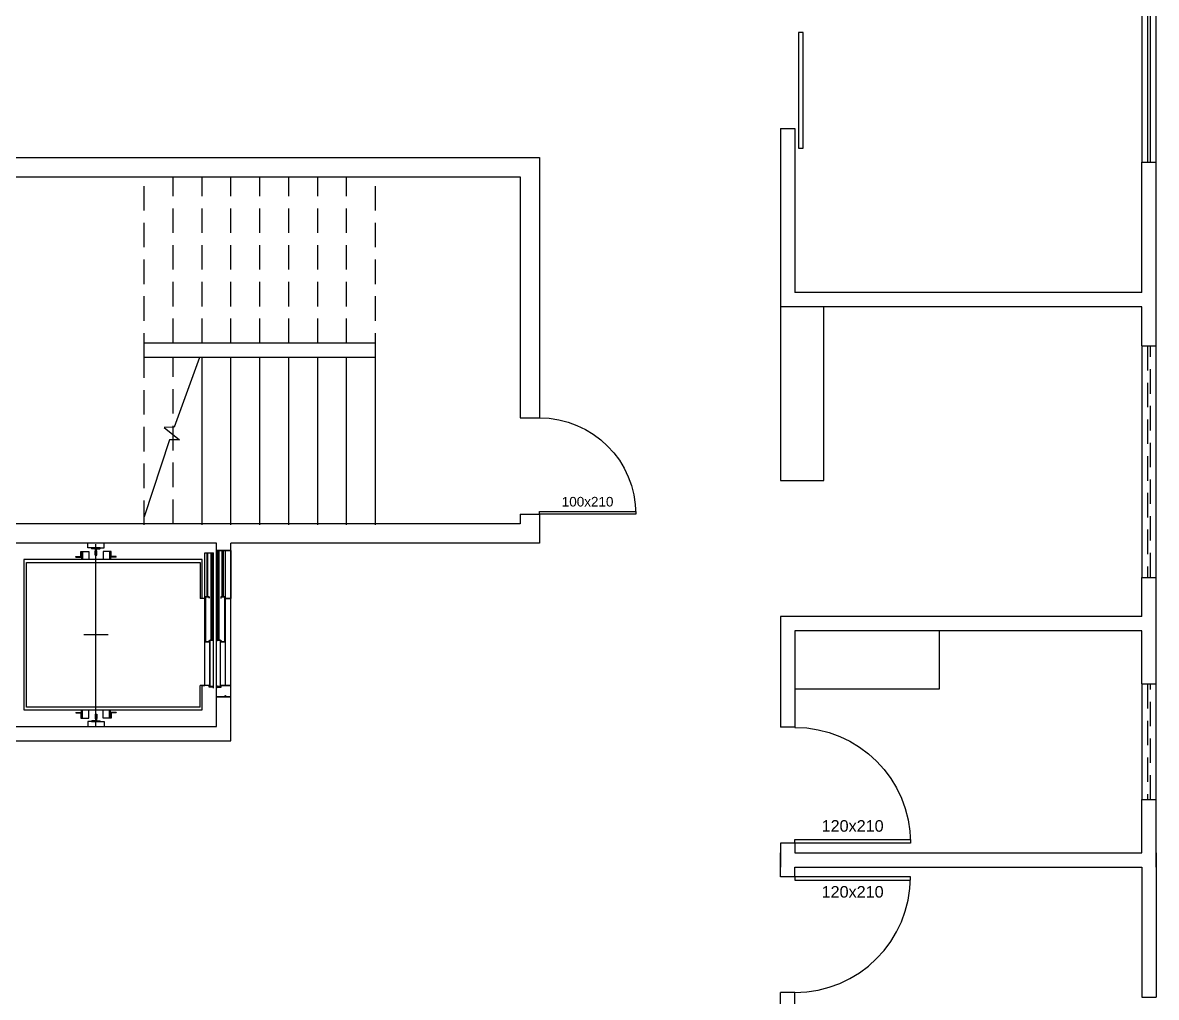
# Model space of a CAD drawing. Header units: centimetres. Extents: x 0 to 779865, y -139216 to 99734.
# Drawn here: x 690222 to 691398, y 11102 to 12113 of the extents above; entities that cross this region are included whole.
import ezdxf
from ezdxf.enums import TextEntityAlignment as Align

# ---------------------------------------------------------------- set-up
doc = ezdxf.new("R2010")
doc.units = ezdxf.units.CM
doc.header["$LTSCALE"] = 4
for name, pattern in [('DASHED2', [9.525, 6.35, -3.175]), ('HIDDEN', [9.525, 6.35, -3.175]), ('LTYPE_4', [112.5, 56.25, -56.25]), ('LTYPE_6', [168.75, 112.5, -28.125, 0, -28.125])]:
    doc.linetypes.add(name, pattern=pattern)
for name, color, linetype in [('0.1', 1, 'Continuous'), ('0.2', 2, 'Continuous'), ('0.6', 6, 'Continuous'), ('02-CONT', 2, 'Continuous'), ('03-CONT', 3, 'Continuous'), ('08', 8, 'Continuous')]:
    doc.layers.add(name, color=color, linetype=linetype)
doc.styles.add('2mm 1-50', font='arial.ttf', dxfattribs={"height": 0.1})

# ---------------------------------------------------------------- blocks, each defined once
blk = doc.blocks.new('1_00e')
blk.add_lwpolyline([(-28.41, -52.25), (-25.41, -52.25), (-25.41, 47.75), (-28.41, 47.75)], close=True)
at = {"color": 1}
blk.add_arc((-28.41, -52.25), 100, 0, 90, dxfattribs=at)

msp = doc.modelspace()

# ---------------------------------------------------------------- linework, layer by layer
at = {"layer": '0.1', "linetype": 'HIDDEN'}
for p, q in [((690347.69, 11765.513), (690347.69, 11951.98)), ((690377.69, 11780.513), (690377.69, 11951.98)), ((690407.69, 11780.513), (690407.69, 11951.98)), ((690437.69, 11780.513), (690437.69, 11951.98)), ((690467.69, 11780.513), (690467.69, 11951.98)), ((690497.69, 11780.513), (690497.69, 11951.98)), ((690527.69, 11780.513), (690527.69, 11951.98)), ((690557.69, 11780.513), (690557.69, 11951.98)), ((690587.69, 11765.513), (690587.69, 11951.98)), ((690347.69, 11591.98), (690347.69, 11765.513)), ((690377.69, 11593.013), (690377.69, 11765.513))]:
    msp.add_line(p, q, dxfattribs=at)
at = {"layer": '0.1'}
for p, q in [((690587.69, 11780.513), (690347.69, 11780.513)), ((690587.69, 11765.513), (690347.69, 11765.513)), ((690437.69, 11413.513), (690437.69, 11565.513))]:
    msp.add_line(p, q, dxfattribs=at)
at = {"layer": '0.1', "linetype": 'DASHED2'}
for p, q in [((691388.69, 11777.513), (691388.69, 11537.513)), ((691391.69, 11537.513), (691391.69, 11777.513)), ((691388.69, 11427.013), (691388.69, 11307.013)), ((691391.69, 11307.013), (691391.69, 11427.013))]:
    msp.add_line(p, q, dxfattribs=at)
at = {"layer": '0.2'}
for p, q in [((691382.69, 12148.013), (691382.69, 11968.013)), ((691388.69, 12148.013), (691388.69, 11968.013)), ((691391.69, 11968.013), (691391.69, 12148.013)), ((691397.69, 11968.013), (691397.69, 12148.013)), ((691007.69, 11818.013), (691007.69, 11638.013)), ((691052.69, 11638.013), (691052.69, 11818.013)), ((690407.69, 11591.98), (690407.69, 11765.513)), ((690437.69, 11591.98), (690437.69, 11765.513)), ((690467.69, 11591.98), (690467.69, 11765.513)), ((690497.69, 11591.98), (690497.69, 11765.513)), ((690527.69, 11591.98), (690527.69, 11765.513)), ((690557.69, 11591.98), (690557.69, 11765.513)), ((690587.69, 11591.98), (690587.69, 11765.513)), ((691007.69, 11638.013), (691052.69, 11638.013))]:
    msp.add_line(p, q, dxfattribs=at)
for points in [[(691026.377, 11982.58), (691031.377, 11982.58), (691031.377, 12102.58), (691026.377, 12102.58)], [(691172.69, 11422.013), (691172.69, 11482.013), (691022.69, 11482.013), (691022.69, 11422.013)]]:
    msp.add_lwpolyline(points, close=True, dxfattribs=at)
at = {"layer": '0.6'}
for p, q in [((691007.69, 12003.013), (691022.69, 12003.013)), ((691382.69, 11968.013), (691397.69, 11968.013)), ((691022.69, 11818.013), (691007.69, 11818.013)), ((691382.69, 11777.513), (691397.69, 11777.513)), ((691382.69, 11777.513), (691382.69, 11537.513)), ((691397.69, 11537.513), (691397.69, 11777.513)), ((690737.69, 11703.013), (690757.69, 11703.013)), ((690737.69, 11603.013), (690757.69, 11603.013)), ((690422.69, 11565.513), (690437.69, 11565.513)), ((690437.69, 11565.513), (690422.69, 11565.513)), ((691382.69, 11537.513), (691397.69, 11537.513)), ((691022.69, 11497.013), (691007.69, 11497.013)), ((691382.69, 11427.013), (691397.69, 11427.013)), ((691382.69, 11427.013), (691382.69, 11307.013)), ((691397.69, 11307.013), (691397.69, 11427.013)), ((690422.69, 11413.513), (690437.69, 11413.513)), ((690422.69, 11413.513), (690437.69, 11413.513)), ((691022.69, 11382.013), (691007.69, 11382.013)), ((691382.69, 11307.013), (691397.69, 11307.013)), ((691022.69, 11262.013), (691007.69, 11262.013)), ((691022.69, 11227.013), (691007.69, 11227.013)), ((691022.69, 11107.013), (691007.69, 11107.013)), ((691382.69, 11102.013), (691397.69, 11102.013))]:
    msp.add_line(p, q, dxfattribs=at)
for points in [[(691007.69, 12003.013), (691007.69, 11833.013)], [(691022.69, 12003.013), (691022.69, 11833.013)], [(690177.69, 11973.013), (690757.69, 11973.013), (690757.69, 11703.013)], [(691382.69, 11833.013), (691382.69, 11968.013)], [(691397.69, 11818.013), (691397.69, 11968.013)], [(690737.69, 11603.013), (690737.69, 11593.013), (690197.69, 11593.013), (690197.69, 11953.013), (690737.69, 11953.013), (690737.69, 11703.013)], [(691007.69, 11833.013), (691007.69, 11818.013)], [(691382.69, 11833.013), (691022.69, 11833.013)], [(691397.69, 11777.513), (691397.69, 11833.013)], [(691382.69, 11777.513), (691382.69, 11818.013), (691022.69, 11818.013), (691022.69, 11818.013)], [(690757.69, 11603.013), (690757.69, 11573.013), (690437.69, 11573.013)], [(690192.69, 11573.013), (690192.69, 11383.013), (690422.69, 11383.013), (690422.69, 11413.513)], [(690422.69, 11573.013), (690192.69, 11573.013)], [(690422.69, 11565.513), (690422.69, 11573.013)], [(690437.69, 11565.513), (690437.69, 11573.013)], [(691382.69, 11497.013), (691382.69, 11537.513)], [(691397.69, 11482.013), (691397.69, 11537.513)], [(691007.69, 11497.013), (691007.69, 11382.013)], [(691007.69, 11497.013), (691007.69, 11482.013)], [(691382.69, 11497.013), (691022.69, 11497.013)], [(691397.69, 11427.013), (691397.69, 11497.013)], [(691382.69, 11427.013), (691382.69, 11482.013), (691022.69, 11482.013), (691022.69, 11382.013)], [(690192.69, 11368.013), (690437.69, 11368.013), (690437.69, 11413.513)], [(691382.69, 11252.013), (691382.69, 11307.013)], [(691397.69, 11237.013), (691397.69, 11307.013)], [(691007.69, 11262.013), (691007.69, 11237.013)], [(691022.69, 11262.013), (691022.69, 11252.013)], [(691007.69, 11227.013), (691007.69, 11252.013)], [(691022.69, 11252.013), (691382.69, 11252.013)], [(691397.69, 11252.013), (691397.69, 11102.013)], [(691022.69, 11227.013), (691022.69, 11237.013), (691382.69, 11237.013), (691382.69, 11102.013)], [(691007.69, 10797.013), (691007.69, 11107.013)], [(691022.69, 10797.013), (691022.69, 11107.013)]]:
    msp.add_lwpolyline(points, dxfattribs=at)
at = {"layer": '03-CONT', "linetype": 'Continuous'}
msp.add_lwpolyline([(690405.15, 11765.513), (690378.654, 11693.243), (690368.463, 11693.097), (690384.263, 11680.22), (690374.073, 11680.074), (690347.69, 11600.314)], dxfattribs=at)
at = {"layer": '08', "color": 253}
for p, q in [((690289.19, 11568.013), (690289.19, 11573.013)), ((690306.19, 11568.013), (690306.19, 11573.013)), ((690282.09, 11564.513), (690290.19, 11564.513)), ((690282.09, 11559.113), (690282.09, 11564.513)), ((690282.69, 11558.513), (690282.69, 11564.513)), ((690293.19, 11568.013), (690289.19, 11568.013)), ((690290.19, 11564.513), (690290.19, 11558.513)), ((690293.19, 11568.013), (690293.19, 11567.563)), ((690297.69, 11568.013), (690293.19, 11568.013)), ((690293.539, 11567.195), (690293.19, 11567.563)), ((690296.89, 11567.03), (690293.539, 11567.195)), ((690296.89, 11567.03), (690297.24, 11566.663)), ((690297.24, 11565.063), (690296.89, 11564.713)), ((690296.89, 11560.513), (690296.89, 11564.713)), ((690297.24, 11565.063), (690297.24, 11566.663)), ((690302.19, 11568.013), (690297.69, 11568.013)), ((690298.14, 11566.663), (690298.489, 11567.03)), ((690298.14, 11565.063), (690298.14, 11566.663)), ((690298.14, 11565.063), (690298.49, 11564.713)), ((690298.489, 11567.03), (690301.84, 11567.195)), ((690298.49, 11560.513), (690298.49, 11564.713)), ((690301.84, 11567.195), (690302.19, 11567.563)), ((690302.19, 11568.013), (690302.19, 11567.563)), ((690302.19, 11568.013), (690306.19, 11568.013)), ((690305.19, 11564.513), (690305.19, 11558.513)), ((690313.29, 11564.513), (690305.19, 11564.513)), ((690312.69, 11558.513), (690312.69, 11564.513)), ((690313.29, 11559.113), (690313.29, 11564.513)), ((690410.69, 11563.013), (690419.69, 11563.013)), ((690410.69, 11425.513), (690410.69, 11563.013)), ((690412.69, 11563.013), (690412.69, 11517.513)), ((690413.69, 11517.513), (690413.69, 11563.013)), ((690417.19, 11472.513), (690417.19, 11563.013)), ((690418.19, 11563.013), (690418.19, 11472.513)), ((690419.69, 11422.513), (690419.69, 11563.013)), ((690422.69, 11565.513), (690431.69, 11565.513)), ((690422.69, 11422.513), (690422.69, 11565.513)), ((690422.69, 11565.513), (690437.69, 11565.513)), ((690424.19, 11472.513), (690424.19, 11565.513)), ((690425.19, 11565.513), (690425.19, 11472.513)), ((690437.69, 11565.513), (690426.69, 11565.513)), ((690428.69, 11517.513), (690428.69, 11565.513)), ((690429.69, 11565.513), (690429.69, 11517.513)), ((690431.69, 11565.513), (690431.69, 11425.513)), ((690431.69, 11564.013), (690431.89, 11564.013)), ((690431.89, 11565.313), (690437.49, 11565.313)), ((690431.89, 11564.013), (690431.89, 11565.313)), ((690437.49, 11565.313), (690437.49, 11515.713)), ((690437.69, 11515.513), (690437.69, 11565.513)), ((690222.69, 11556.013), (690222.69, 11400.013)), ((690407.69, 11556.013), (690222.69, 11556.013)), ((690225.69, 11553.013), (690405.69, 11553.013)), ((690225.69, 11403.013), (690225.69, 11553.013)), ((690276.69, 11559.113), (690282.09, 11559.113)), ((690276.69, 11558.513), (690276.69, 11559.113)), ((690276.69, 11558.513), (690282.69, 11558.513)), ((690282.69, 11558.513), (690282.69, 11556.013)), ((690290.19, 11558.513), (690290.19, 11556.013)), ((690297.69, 11560.513), (690296.89, 11560.513)), ((690297.69, 11560.513), (690298.49, 11560.513)), ((690305.19, 11558.513), (690305.19, 11556.013)), ((690318.69, 11558.513), (690312.69, 11558.513)), ((690312.69, 11558.513), (690312.69, 11556.013)), ((690318.69, 11559.113), (690313.29, 11559.113)), ((690318.69, 11558.513), (690318.69, 11559.113)), ((690405.69, 11553.013), (690405.69, 11515.513)), ((690407.69, 11515.713), (690407.69, 11556.013)), ((690225.69, 11523.947), (690225.69, 11523.947)), ((690410.69, 11515.513), (690405.69, 11515.513)), ((690410.49, 11515.713), (690407.69, 11515.713)), ((690410.49, 11517.013), (690410.49, 11515.713)), ((690410.69, 11517.013), (690410.49, 11517.013)), ((690411.19, 11517.513), (690415.19, 11517.513)), ((690411.19, 11470.513), (690411.19, 11517.513)), ((690411.39, 11517.313), (690411.39, 11470.713)), ((690414.99, 11517.313), (690411.39, 11517.313)), ((690414.99, 11516.013), (690414.99, 11517.313)), ((690415.19, 11516.013), (690414.99, 11516.013)), ((690415.19, 11517.513), (690415.19, 11516.013)), ((690427.19, 11517.513), (690427.19, 11516.013)), ((690431.19, 11517.513), (690427.19, 11517.513)), ((690427.19, 11516.013), (690427.39, 11516.013)), ((690427.39, 11517.313), (690430.99, 11517.313)), ((690427.39, 11516.013), (690427.39, 11517.313)), ((690430.99, 11517.313), (690430.99, 11470.713)), ((690431.19, 11470.513), (690431.19, 11517.513)), ((690431.89, 11517.013), (690431.69, 11517.013)), ((690431.69, 11515.513), (690437.69, 11515.513)), ((690431.89, 11515.713), (690431.89, 11517.013)), ((690437.49, 11515.713), (690431.89, 11515.713)), ((690411.19, 11470.513), (690415.19, 11470.513)), ((690414.99, 11470.713), (690411.39, 11470.713)), ((690414.99, 11472.013), (690414.99, 11470.713)), ((690415.19, 11472.013), (690414.99, 11472.013)), ((690415.19, 11470.513), (690415.19, 11472.013)), ((690415.69, 11472.513), (690419.69, 11472.513)), ((690415.69, 11424.313), (690415.69, 11472.513)), ((690415.89, 11472.313), (690415.89, 11424.513)), ((690419.49, 11472.313), (690415.89, 11472.313)), ((690419.49, 11471.013), (690419.49, 11472.313)), ((690419.69, 11471.013), (690419.49, 11471.013)), ((690426.69, 11472.513), (690422.69, 11472.513)), ((690422.69, 11471.013), (690422.89, 11471.013)), ((690422.89, 11472.313), (690426.49, 11472.313)), ((690422.89, 11471.013), (690422.89, 11472.313)), ((690426.49, 11472.313), (690426.49, 11424.513)), ((690426.69, 11424.313), (690426.69, 11472.513)), ((690427.19, 11472.013), (690427.39, 11472.013)), ((690427.19, 11470.513), (690427.19, 11472.013)), ((690431.19, 11470.513), (690427.19, 11470.513)), ((690427.39, 11472.013), (690427.39, 11470.713)), ((690427.39, 11470.713), (690430.99, 11470.713)), ((690405.69, 11403.013), (690405.69, 11425.513)), ((690410.69, 11425.513), (690405.69, 11425.513)), ((690407.69, 11425.313), (690410.69, 11425.313)), ((690407.69, 11400.013), (690407.69, 11425.313)), ((690415.19, 11425.513), (690410.69, 11425.513)), ((690414.99, 11425.313), (690410.69, 11425.313)), ((690414.99, 11423.813), (690414.99, 11425.313)), ((690419.49, 11423.813), (690414.99, 11423.813)), ((690415.19, 11425.513), (690415.19, 11424.013)), ((690415.19, 11424.013), (690419.69, 11424.013)), ((690419.69, 11424.313), (690415.69, 11424.313)), ((690415.89, 11424.513), (690419.49, 11424.513)), ((690419.49, 11425.813), (690419.69, 11425.813)), ((690419.49, 11424.513), (690419.49, 11425.813)), ((690419.49, 11422.513), (690419.49, 11423.813)), ((690419.69, 11422.513), (690419.49, 11422.513)), ((690422.89, 11425.813), (690422.69, 11425.813)), ((690422.69, 11424.313), (690426.69, 11424.313)), ((690427.19, 11424.013), (690422.69, 11424.013)), ((690422.69, 11413.513), (690422.69, 11422.513)), ((690422.69, 11422.513), (690422.89, 11422.513)), ((690422.89, 11424.513), (690422.89, 11425.813)), ((690426.49, 11424.513), (690422.89, 11424.513)), ((690422.89, 11423.813), (690427.39, 11423.813)), ((690422.89, 11422.513), (690422.89, 11423.813)), ((690437.69, 11425.513), (690427.19, 11425.513)), ((690427.19, 11425.513), (690427.19, 11424.013)), ((690427.39, 11425.313), (690437.49, 11425.313)), ((690427.39, 11423.813), (690427.39, 11425.313)), ((690431.69, 11413.513), (690422.69, 11413.513)), ((690437.69, 11413.513), (690422.69, 11413.513)), ((690437.69, 11413.513), (690426.69, 11413.513)), ((690431.69, 11415.013), (690431.89, 11415.013)), ((690431.69, 11413.513), (690431.69, 11415.013)), ((690431.89, 11415.013), (690431.89, 11413.713)), ((690431.89, 11413.713), (690437.49, 11413.713)), ((690222.69, 11400.013), (690407.69, 11400.013)), ((690405.69, 11403.013), (690225.69, 11403.013)), ((690276.69, 11397.513), (690276.69, 11396.913)), ((690276.69, 11397.513), (690282.69, 11397.513)), ((690276.69, 11396.913), (690282.09, 11396.913)), ((690282.09, 11396.913), (690282.09, 11391.513)), ((690282.69, 11397.513), (690282.69, 11400.013)), ((690282.69, 11397.513), (690282.69, 11391.513)), ((690290.19, 11397.513), (690290.19, 11400.013)), ((690290.19, 11391.513), (690290.19, 11397.513)), ((690305.19, 11397.513), (690305.19, 11400.013)), ((690305.19, 11391.513), (690305.19, 11397.513)), ((690312.69, 11397.513), (690312.69, 11400.013)), ((690312.69, 11397.513), (690312.69, 11391.513)), ((690318.69, 11397.513), (690312.69, 11397.513)), ((690313.29, 11396.913), (690313.29, 11391.513)), ((690318.69, 11396.913), (690313.29, 11396.913)), ((690318.69, 11397.513), (690318.69, 11396.913)), ((690282.09, 11391.513), (690290.19, 11391.513)), ((690289.19, 11388.013), (690289.19, 11383.013)), ((690293.19, 11388.013), (690289.19, 11388.013)), ((690293.539, 11388.83), (690293.19, 11388.463)), ((690293.19, 11388.013), (690293.19, 11388.463)), ((690293.19, 11388.013), (690297.69, 11388.013)), ((690296.89, 11388.995), (690293.539, 11388.83)), ((690296.89, 11395.513), (690296.89, 11391.313)), ((690297.69, 11395.513), (690296.89, 11395.513)), ((690297.24, 11390.963), (690296.89, 11391.313)), ((690297.24, 11389.363), (690296.89, 11388.995)), ((690297.24, 11390.963), (690297.24, 11389.363)), ((690297.69, 11395.513), (690298.49, 11395.513)), ((690297.69, 11388.013), (690302.19, 11388.013)), ((690298.14, 11390.963), (690298.49, 11391.313)), ((690298.14, 11390.963), (690298.14, 11389.363)), ((690298.489, 11388.995), (690298.14, 11389.363)), ((690298.489, 11388.995), (690301.84, 11388.83)), ((690298.49, 11395.513), (690298.49, 11391.313)), ((690301.84, 11388.83), (690302.19, 11388.463)), ((690302.19, 11388.013), (690302.19, 11388.463)), ((690302.19, 11388.013), (690306.19, 11388.013)), ((690313.29, 11391.513), (690305.19, 11391.513)), ((690306.19, 11388.013), (690306.19, 11383.013))]:
    msp.add_line(p, q, dxfattribs=at)
at = {"layer": '08', "color": 253, "linetype": 'LTYPE_4'}
for p, q in [((690283.54, 11564.513), (690283.54, 11558.513)), ((690311.84, 11564.513), (690311.84, 11558.513)), ((690283.54, 11558.513), (690283.54, 11556.013)), ((690311.84, 11558.513), (690311.84, 11556.013)), ((690283.54, 11397.513), (690283.54, 11400.013)), ((690283.54, 11391.513), (690283.54, 11397.513)), ((690311.84, 11397.513), (690311.84, 11400.013)), ((690311.84, 11391.513), (690311.84, 11397.513))]:
    msp.add_line(p, q, dxfattribs=at)
at = {"layer": '08', "color": 253, "linetype": 'LTYPE_6'}
for p, q in [((690297.69, 11383.013), (690297.69, 11572.042)), ((690310.481, 11478.013), (690285.251, 11478.013))]:
    msp.add_line(p, q, dxfattribs=at)

# ---------------------------------------------------------------- block references
at = {"layer": '02-CONT', "xscale": -1, "rotation": 270}
msp.add_blockref('1_00e', (690809.942, 11631.418), dxfattribs=at)
at = {"layer": '02-CONT', "yscale": 1.2, "zscale": 1.2, "rotation": 270}
for p, xscale in [((691085.393, 11296.099), -1.2), ((691085.393, 11192.926), 1.2)]:
    msp.add_blockref('1_00e', p, dxfattribs=dict(at, xscale=xscale))

# ---------------------------------------------------------------- texts
at = {"layer": '02-CONT', "style": '2mm 1-50'}
for s, height, p in [('100x210', 10, (690807.69, 11616.013)), ('120x210', 12, (691082.635, 11279.761)), ('120x210', 12, (691082.635, 11211.413))]:
    msp.add_text(s, height=height, dxfattribs=at).set_placement(p, align=Align.MIDDLE_CENTER)

doc.saveas('drawing.dxf')
